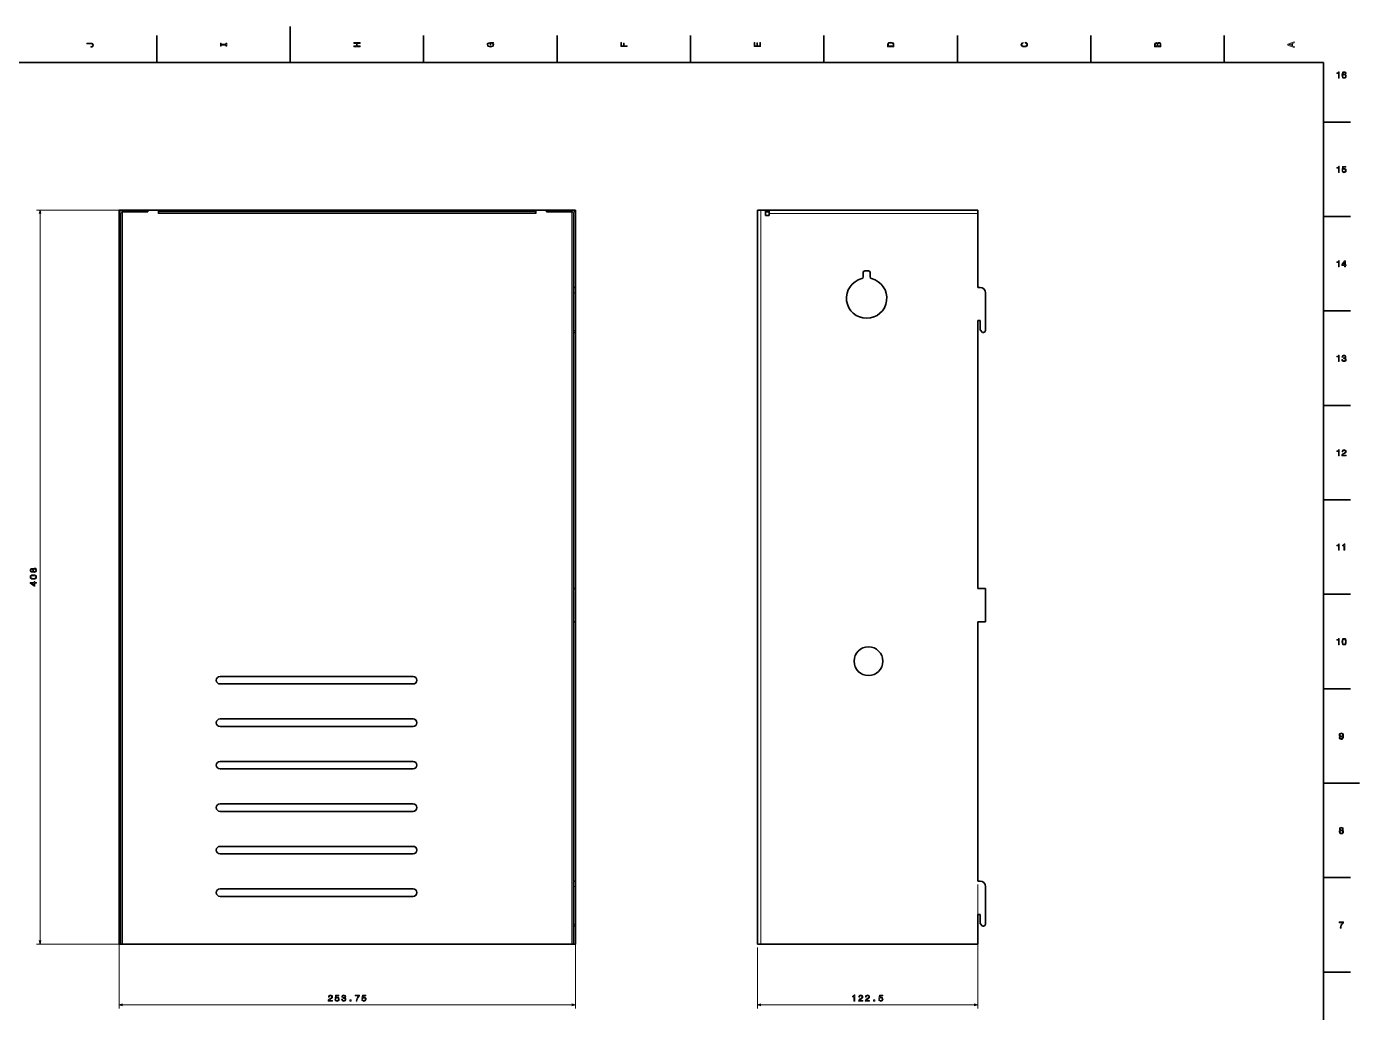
# Model space of a CAD drawing. Extents: x 0 to 1189, y 0 to 841.
# Drawn here: x 448 to 1189, y 293 to 841 of the extents above; entities that cross this region are included whole.
import ezdxf

# ---------------------------------------------------------------- set-up
doc = ezdxf.new("R2010")
doc.units = 0

msp = doc.modelspace()

# ---------------------------------------------------------------- linework, layer by layer
at = {"color": 7, "lineweight": 35}
for p, q in [((594.5, 821), (594.5, 841)), ((1169, 821), (20, 821)), ((1169, 20), (1169, 821)), ((499.365143, 737.074829), (499.365143, 696.074829)), ((500.365143, 696.074829), (500.365143, 737.074829)), ((726.115112, 739.074829), (526.365112, 739.074829)), ((526.365112, 738.074829), (726.115112, 738.074829)), ((752.115112, 696.074829), (752.115112, 737.074829)), ((753.115112, 737.074829), (753.115112, 696.074829)), ((854.299683, 739.074829), (854.299683, 331.074799)), ((976.799683, 739.074829), (860.799683, 739.074829)), ((976.799683, 737.074829), (976.799683, 696.074829)), ((499.365143, 693.074829), (499.365143, 672.074829)), ((500.365143, 693.074829), (500.365143, 672.074829)), ((752.115112, 672.074829), (752.115112, 693.074829)), ((753.115112, 672.074829), (753.115112, 693.074829)), ((981.09967, 693.074829), (981.09967, 672.074829)), ((976.799683, 677.574829), (976.799683, 586.074829)), ((499.365143, 671.074829), (499.365143, 586.074829)), ((500.365143, 671.074829), (500.365143, 586.074829)), ((752.115112, 586.074829), (752.115112, 671.074829)), ((753.115112, 586.074829), (753.115112, 671.074829)), ((499.365143, 567.574829), (499.365143, 528.687317)), ((500.365143, 567.574829), (500.365143, 528.687317)), ((752.115112, 528.687317), (752.115112, 567.574829)), ((753.115112, 528.687317), (753.115112, 567.574829)), ((976.799683, 567.574829), (976.799683, 528.687317)), ((499.365143, 510.187317), (499.365143, 483.495117)), ((500.365143, 510.187317), (500.365143, 483.495117)), ((752.115112, 476.074799), (752.115112, 510.187317)), ((753.115112, 476.074799), (753.115112, 510.187317)), ((976.799683, 510.187317), (976.799683, 483.495117)), ((555.519592, 479.802368), (662.920776, 479.802368)), ((662.920776, 475.617737), (555.519592, 475.617737)), ((555.519592, 456.192596), (662.920776, 456.192596)), ((752.115112, 366.074799), (752.115112, 457.574799)), ((753.115112, 366.074799), (753.115112, 457.574799)), ((662.920776, 452.007996), (555.519592, 452.007996)), ((499.365143, 442.836365), (499.365143, 366.074799)), ((500.365143, 442.836365), (500.365143, 366.074799)), ((976.799683, 442.836365), (976.799683, 366.074799)), ((555.519592, 432.582825), (662.920776, 432.582825)), ((662.920776, 428.398254), (555.519592, 428.398254)), ((1169, 420.5), (1189, 420.5)), ((555.519592, 408.973083), (662.920776, 408.973083)), ((662.920776, 404.788483), (555.519592, 404.788483)), ((555.519592, 385.363342), (662.920776, 385.363342)), ((662.920776, 381.178711), (555.519592, 381.178711)), ((499.365143, 363.074799), (499.365143, 342.074799)), ((500.365143, 363.074799), (500.365143, 342.074799)), ((555.519592, 361.753571), (662.920776, 361.753571)), ((662.920776, 357.56897), (555.519592, 357.56897)), ((752.115112, 342.074799), (752.115112, 363.074799)), ((753.115112, 342.074799), (753.115112, 363.074799)), ((981.09967, 363.074799), (981.09967, 342.074799)), ((751.115112, 331.074799), (501.365143, 331.074799)), ((976.799683, 331.074799), (856.299683, 331.074799))]:
    msp.add_line(p, q, dxfattribs=at)
at = {"color": 7, "lineweight": 35, "ltscale": 0.375}
for p, q in [((520.299988, 821), (520.299988, 836)), ((668.700012, 821), (668.700012, 836)), ((742.900024, 821), (742.900024, 836)), ((817.099976, 821), (817.099976, 836)), ((891.299988, 821), (891.299988, 836)), ((965.5, 821), (965.5, 836)), ((1039.699951, 821), (1039.699951, 836)), ((1113.900024, 821), (1113.900024, 836)), ((1169, 788), (1184, 788)), ((1169, 735.5), (1184, 735.5)), ((1169, 683), (1184, 683)), ((1169, 630.5), (1184, 630.5)), ((1169, 578), (1184, 578)), ((1169, 525.5), (1184, 525.5)), ((1169, 473), (1184, 473)), ((1169, 368), (1184, 368)), ((1169, 315.5), (1184, 315.5))]:
    msp.add_line(p, q, dxfattribs=at)
at = {"color": 7, "lineweight": 13}
for p, q in [((524.365112, 739.074829), (453.422699, 739.074829)), ((455.422699, 331.074799), (455.422699, 739.074829)), ((501.365143, 738.07489), (501.365143, 331.074799)), ((521.365112, 737.074829), (731.115112, 737.074829)), ((751.115112, 738.07489), (751.115112, 331.074799)), ((856.299683, 739.074829), (856.299683, 331.074799)), ((976.799683, 737.074829), (860.799683, 737.074829)), ((499.365143, 364.074799), (499.365143, 295.256683)), ((753.115112, 364.074799), (753.115112, 295.256683)), ((976.799683, 364.074799), (976.799683, 295.256683)), ((499.365143, 331.074799), (453.422699, 331.074799)), ((854.299683, 329.074799), (854.299683, 295.256683)), ((499.365143, 297.256683), (753.115112, 297.256683)), ((854.299683, 297.256683), (976.799683, 297.256683))]:
    msp.add_line(p, q, dxfattribs=at)
at = {"color": 7, "lineweight": 35, "ltscale": 0.049551}
msp.add_line((499.365143, 739.074829), (499.365143, 737.092773), dxfattribs=at)
at = {"color": 7, "lineweight": 35, "ltscale": 0.025}
for p, q in [((499.365143, 739.074829), (500.365143, 739.074829)), ((515.365112, 738.074829), (515.365112, 739.074829)), ((521.365112, 739.074829), (521.365112, 738.074829)), ((521.365112, 737.074829), (521.365112, 738.074829)), ((526.365112, 739.074829), (526.365112, 738.074829)), ((726.115112, 739.074829), (726.115112, 738.074829)), ((731.115112, 739.074829), (731.115112, 738.074829)), ((731.115112, 737.074829), (731.115112, 738.074829)), ((731.115112, 737.074829), (731.115112, 738.074829)), ((737.115112, 738.074829), (737.115112, 739.074829)), ((751.115112, 739.074829), (752.115112, 739.074829)), ((753.115112, 739.074829), (752.115112, 739.074829)), ((860.799683, 737.074829), (860.799683, 736.074829)), ((500.365143, 696.074829), (499.365143, 696.074829)), ((752.115112, 696.074829), (753.115112, 696.074829)), ((499.365143, 672.074829), (499.365143, 671.074829)), ((500.365143, 671.074829), (499.365143, 671.074829)), ((500.365143, 672.074829), (500.365143, 671.074829)), ((752.115112, 671.074829), (752.115112, 672.074829)), ((752.115112, 671.074829), (753.115112, 671.074829)), ((753.115112, 671.074829), (753.115112, 672.074829)), ((499.365143, 528.687317), (500.365143, 528.687317)), ((753.115112, 528.687317), (752.115112, 528.687317)), ((499.365143, 510.187317), (500.365143, 510.187317)), ((753.115112, 510.187317), (752.115112, 510.187317)), ((500.365143, 366.074799), (499.365143, 366.074799)), ((752.115112, 366.074799), (753.115112, 366.074799)), ((499.365143, 342.074799), (499.365143, 341.074799)), ((500.365143, 341.074799), (499.365143, 341.074799)), ((500.365143, 342.074799), (500.365143, 341.074799)), ((752.115112, 341.074799), (752.115112, 342.074799)), ((752.115112, 341.074799), (753.115112, 341.074799)), ((753.115112, 341.074799), (753.115112, 342.074799)), ((499.365143, 332.074799), (499.365143, 331.074799)), ((500.365143, 331.074799), (499.365143, 331.074799)), ((500.365143, 332.074799), (500.365143, 331.074799)), ((500.365143, 331.074799), (501.365143, 331.074799)), ((751.115112, 331.074799), (752.115112, 331.074799)), ((753.115112, 331.074799), (752.115112, 331.074799)), ((976.799683, 332.074799), (976.799683, 331.074799))]:
    msp.add_line(p, q, dxfattribs=at)
at = {"color": 7, "lineweight": 35, "ltscale": 0.006696}
msp.add_line((500.365143, 739.074829), (500.365143, 738.807007), dxfattribs=at)
at = {"color": 7, "lineweight": 35, "ltscale": 0.024523}
msp.add_line((500.365143, 739.074829), (501.346069, 739.074829), dxfattribs=at)
at = {"color": 7, "lineweight": 35, "ltscale": 0.000316}
msp.add_line((500.365143, 737.087524), (500.365143, 737.07489), dxfattribs=at)
at = {"color": 7, "lineweight": 35, "ltscale": 0.349999}
for p, q in [((501.365143, 739.074829), (515.365112, 739.074829)), ((501.365143, 738.074829), (515.365112, 738.074829))]:
    msp.add_line(p, q, dxfattribs=at)
at = {"color": 7, "lineweight": 35, "ltscale": 0.15}
msp.add_line((515.365112, 739.074829), (521.365112, 739.074829), dxfattribs=at)
at = {"color": 7, "lineweight": 35, "ltscale": 0.125}
for p, q in [((521.365112, 739.074829), (526.365112, 739.074829)), ((521.365112, 738.074829), (526.365112, 738.074829)), ((726.115112, 739.074829), (731.115112, 739.074829)), ((726.115112, 738.074829), (731.115112, 738.074829))]:
    msp.add_line(p, q, dxfattribs=at)
at = {"color": 7, "lineweight": 35, "ltscale": 0.149998}
msp.add_line((731.115112, 739.074829), (737.115051, 739.074829), dxfattribs=at)
at = {"color": 7, "lineweight": 35, "ltscale": 0.35}
for p, q in [((737.115112, 739.074829), (751.115112, 739.074829)), ((737.115112, 738.074829), (751.115112, 738.074829))]:
    msp.add_line(p, q, dxfattribs=at)
at = {"color": 7, "lineweight": 35, "ltscale": 0.006699}
msp.add_line((752.115112, 738.806885), (752.115112, 739.074829), dxfattribs=at)
at = {"color": 7, "lineweight": 35, "ltscale": 0.049998}
msp.add_line((753.115112, 737.07489), (753.115112, 739.074829), dxfattribs=at)
at = {"color": 7, "lineweight": 35, "ltscale": 0.05}
for p, q in [((854.299683, 739.074829), (856.299683, 739.074829)), ((860.799683, 739.074829), (858.799683, 739.074829)), ((858.799683, 738.074829), (860.799683, 738.074829)), ((860.799683, 736.074829), (858.799683, 736.074829)), ((860.799683, 739.074829), (860.799683, 737.074829)), ((976.799683, 739.074829), (976.799683, 737.074829)), ((916.049683, 705.27478), (914.049683, 705.27478)), ((979.513916, 671.074829), (978.09967, 672.489014)), ((854.299683, 331.074799), (856.299683, 331.074799))]:
    msp.add_line(p, q, dxfattribs=at)
at = {"color": 7, "lineweight": 35, "ltscale": 0.0625}
msp.add_line((856.299683, 739.074829), (858.799683, 739.074829), dxfattribs=at)
at = {"color": 7, "lineweight": 35, "ltscale": 0.075}
for p, q in [((858.799683, 739.074829), (858.799683, 736.074829)), ((499.365143, 696.074829), (499.365143, 693.074829)), ((500.365143, 696.074829), (500.365143, 693.074829)), ((752.115112, 693.074829), (752.115112, 696.074829)), ((753.115112, 693.074829), (753.115112, 696.074829)), ((499.365143, 366.074799), (499.365143, 363.074799)), ((500.365143, 366.074799), (500.365143, 363.074799)), ((752.115112, 363.074799), (752.115112, 366.074799)), ((753.115112, 363.074799), (753.115112, 366.074799))]:
    msp.add_line(p, q, dxfattribs=at)
at = {"color": 7, "lineweight": 35, "ltscale": 0.059364}
for p, q in [((913.049683, 704.27478), (913.049683, 701.900208)), ((917.049683, 701.900208), (917.049683, 704.27478))]:
    msp.add_line(p, q, dxfattribs=at)
at = {"color": 7, "lineweight": 13, "ltscale": 0.025}
for p, q in [((500.365143, 693.074829), (499.365143, 693.074829)), ((752.115112, 693.074829), (753.115112, 693.074829)), ((500.365143, 672.074829), (499.365143, 672.074829)), ((752.115112, 672.074829), (753.115112, 672.074829)), ((500.365143, 363.074799), (499.365143, 363.074799)), ((752.115112, 363.074799), (753.115112, 363.074799)), ((500.365143, 342.074799), (499.365143, 342.074799)), ((752.115112, 342.074799), (753.115112, 342.074799))]:
    msp.add_line(p, q, dxfattribs=at)
at = {"color": 7, "lineweight": 35, "ltscale": 0.0325}
for p, q in [((978.09967, 696.074829), (976.799683, 696.074829)), ((978.09967, 677.574829), (976.799683, 677.574829)), ((978.09967, 366.074799), (976.799683, 366.074799)), ((978.09967, 347.574799), (976.799683, 347.574799))]:
    msp.add_line(p, q, dxfattribs=at)
at = {"color": 7, "lineweight": 35, "ltscale": 0.127145}
for p, q in [((978.09967, 672.489014), (978.09967, 677.574829)), ((978.09967, 342.489014), (978.09967, 347.574799))]:
    msp.add_line(p, q, dxfattribs=at)
at = {"color": 7, "lineweight": 35, "ltscale": 0.014644}
for p, q in [((980.09967, 671.074829), (979.513916, 671.074829)), ((980.09967, 341.074799), (979.513916, 341.074799))]:
    msp.add_line(p, q, dxfattribs=at)
at = {"color": 7, "lineweight": 35, "ltscale": 0.4625}
for p, q in [((499.365143, 586.074829), (499.365143, 567.574829)), ((500.365143, 586.074829), (500.365143, 567.574829)), ((752.115112, 567.574829), (752.115112, 586.074829)), ((753.115112, 567.574829), (753.115112, 586.074829)), ((976.799683, 586.074829), (976.799683, 567.574829)), ((499.365143, 528.687317), (499.365143, 510.187317)), ((500.365143, 528.687317), (500.365143, 510.187317)), ((752.115112, 510.187317), (752.115112, 528.687317)), ((753.115112, 510.187317), (753.115112, 528.687317)), ((981.09967, 528.687317), (981.09967, 510.187317)), ((499.365143, 476.074799), (499.365143, 457.574799)), ((500.365143, 476.074799), (500.365143, 457.574799)), ((752.115112, 457.574799), (752.115112, 476.074799)), ((753.115112, 457.574799), (753.115112, 476.074799)), ((976.799683, 476.074799), (976.799683, 457.574799))]:
    msp.add_line(p, q, dxfattribs=at)
at = {"color": 7, "lineweight": 35, "ltscale": 0.1075}
for p, q in [((981.09967, 528.687317), (976.799683, 528.687317)), ((981.09967, 510.187317), (976.799683, 510.187317))]:
    msp.add_line(p, q, dxfattribs=at)
at = {"color": 7, "lineweight": 35, "ltscale": 0.185508}
for p, q in [((499.365143, 483.495117), (499.365143, 476.074799)), ((500.365143, 483.495117), (500.365143, 476.074799)), ((976.799683, 483.495117), (976.799683, 476.074799))]:
    msp.add_line(p, q, dxfattribs=at)
at = {"color": 7, "lineweight": 35, "ltscale": 0.368461}
for p, q in [((499.365143, 457.574799), (499.365143, 442.836365)), ((500.365143, 457.574799), (500.365143, 442.836365)), ((976.799683, 457.574799), (976.799683, 442.836365))]:
    msp.add_line(p, q, dxfattribs=at)
at = {"color": 7, "lineweight": 35, "ltscale": 0.225}
for p, q in [((499.365143, 341.074799), (499.365143, 332.074799)), ((500.365143, 341.074799), (500.365143, 332.074799))]:
    msp.add_line(p, q, dxfattribs=at)
at = {"color": 7, "lineweight": 35, "ltscale": 0.25}
for p, q in [((752.115112, 331.074799), (752.115112, 341.074799)), ((753.115112, 331.074799), (753.115112, 341.074799))]:
    msp.add_line(p, q, dxfattribs=at)
at = {"color": 7, "lineweight": 35, "ltscale": 0.3875}
msp.add_line((976.799683, 347.574799), (976.799683, 332.074799), dxfattribs=at)
at = {"color": 7, "lineweight": 35, "ltscale": 0.050001}
msp.add_line((979.513916, 341.074799), (978.09967, 342.489014), dxfattribs=at)
at = {"color": 7, "lineweight": 13}
for points in [[(483.873291, 831.403442), (484.24649, 831.368164), (484.503693, 831.262268), (484.660034, 831.04541), (484.705414, 830.712524), (484.660034, 830.384705), (484.513794, 830.167847), (484.256592, 830.041809), (483.883392, 830.00647), (483.631226, 830.016602), (483.631226, 829.562683), (483.888428, 829.552612), (484.448212, 829.613098), (484.836548, 829.819885), (485.053406, 830.177979), (485.129059, 830.70752), (485.053406, 831.231995), (484.836548, 831.590088), (484.453278, 831.796814), (483.893463, 831.862427), (481.533234, 831.862427), (481.533234, 831.403442)], [(558.80957, 830.768005), (558.80957, 830.122498), (559.233215, 830.122498), (559.233215, 831.877502), (558.80957, 831.877502), (558.80957, 831.231995), (556.15686, 831.231995), (556.15686, 831.877502), (555.733215, 831.877502), (555.733215, 830.122498), (556.15686, 830.122498), (556.15686, 830.768005)], [(633.433167, 829.829956), (633.433167, 830.299011), (631.789063, 830.299011), (631.789063, 831.700989), (633.433167, 831.700989), (633.433167, 832.164978), (629.933167, 832.164978), (629.933167, 831.700989), (631.360413, 831.700989), (631.360413, 830.299011), (629.933167, 830.299011), (629.933167, 829.829956)], [(707.164185, 831.922913), (707.633179, 832.008667), (707.633179, 832.260803), (705.741943, 832.260803), (705.741943, 830.984863), (706.170654, 830.984863), (706.170654, 831.771606), (706.200928, 831.771606), (706.664856, 831.711121), (707.007813, 831.549744), (707.22467, 831.302612), (707.295288, 830.994934), (707.204529, 830.652039), (706.93219, 830.384705), (706.483337, 830.213257), (705.868042, 830.152771), (705.257813, 830.208191), (704.80896, 830.3797), (704.536621, 830.652039), (704.440796, 831.020203), (704.491272, 831.272339), (704.632446, 831.479126), (704.869507, 831.630432), (705.187195, 831.716125), (705.187195, 832.215454), (704.703064, 832.08429), (704.339966, 831.837158), (704.118042, 831.489197), (704.037354, 831.050415), (704.163452, 830.475525), (704.531616, 830.041809), (705.111572, 829.764404), (705.883179, 829.668579), (706.659851, 829.764404), (707.239807, 830.041809), (707.607971, 830.450317), (707.729004, 830.964722), (707.68866, 831.252197), (707.587769, 831.509399), (707.411255, 831.731262)], [(781.833191, 829.966125), (781.833191, 830.435181), (780.224426, 830.435181), (780.224426, 831.907776), (779.805786, 831.907776), (779.805786, 830.435181), (778.756836, 830.435181), (778.756836, 832.245667), (778.333191, 832.245667), (778.333191, 829.966125)], [(856.033203, 829.940918), (856.033203, 832.159973), (855.609558, 832.159973), (855.609558, 830.404907), (854.424438, 830.404907), (854.424438, 831.968323), (854.005798, 831.968323), (854.005798, 830.404907), (852.956848, 830.404907), (852.956848, 832.119629), (852.533203, 832.119629), (852.533203, 829.940918)], [(926.733215, 830.994934), (926.733215, 829.829956), (930.233215, 829.829956), (930.233215, 830.994934), (930.122253, 831.544678), (929.784363, 831.953186), (929.23468, 832.205322), (928.483215, 832.296143), (927.716675, 832.215454), (927.414063, 832.114563), (927.171997, 831.973328), (926.844177, 831.564819), (926.763489, 831.297546)], [(927.151794, 830.959656), (927.227478, 831.342957), (927.459412, 831.605164), (927.872986, 831.761536), (928.483215, 831.811951), (929.073303, 831.75647), (929.486816, 831.600159), (929.733948, 831.332886), (929.814636, 830.959656), (929.814636, 830.299011), (927.151794, 830.299011)], [(1003.132019, 831.817017), (1003.555664, 831.716125), (1003.858215, 831.549744), (1004.044861, 831.317749), (1004.105347, 831.04541), (1004.014587, 830.71759), (1003.742249, 830.460388), (1003.298462, 830.28894), (1002.683167, 830.233459), (1002.072937, 830.28894), (1001.624084, 830.455322), (1001.351746, 830.712524), (1001.25592, 831.04541), (1001.306335, 831.287476), (1001.447571, 831.494263), (1001.6745, 831.65564), (1001.987183, 831.766602), (1001.987183, 832.245667), (1001.508118, 832.09436), (1001.144958, 831.832153), (1000.91803, 831.47406), (1000.837341, 831.04541), (1000.96344, 830.510803), (1001.316467, 830.102295), (1001.896423, 829.840088), (1002.683167, 829.749268), (1003.46991, 829.840088), (1004.049866, 830.102295), (1004.407959, 830.510803), (1004.528992, 831.04541), (1004.433167, 831.514404), (1004.165894, 831.892639), (1003.727112, 832.159973), (1003.132019, 832.301147)], [(1076.742065, 831.630432), (1076.449585, 831.983459), (1076.25293, 832.074219), (1076.010864, 832.104492), (1075.632568, 832.03894), (1075.360229, 831.842224), (1075.193848, 831.524475), (1075.133301, 831.080688), (1075.133301, 829.835022), (1078.633301, 829.835022), (1078.633301, 831.151306), (1078.562744, 831.6203), (1078.355957, 831.968323), (1078.028076, 832.185181), (1077.584351, 832.260803), (1077.286743, 832.215454), (1077.039673, 832.09436), (1076.858032, 831.897705)], [(1076.585693, 830.984863), (1076.585693, 830.299011), (1075.55188, 830.299011), (1075.55188, 831.025208), (1075.582153, 831.297546), (1075.672974, 831.489197), (1075.829224, 831.605164), (1076.061279, 831.645569), (1076.293213, 831.600159), (1076.45459, 831.479126), (1076.555542, 831.272339)], [(1078.214722, 831.095825), (1078.214722, 830.299011), (1077.009399, 830.299011), (1077.009399, 831.050415), (1077.044678, 831.368164), (1077.150635, 831.595093), (1077.332153, 831.731262), (1077.59436, 831.776672), (1077.871826, 831.731262), (1078.063477, 831.605164), (1078.179443, 831.393372)], [(1152.833252, 829.466858), (1152.833252, 829.930847), (1151.804443, 830.299011), (1151.804443, 831.695984), (1152.833252, 832.064148), (1152.833252, 832.538208), (1149.328247, 831.257202), (1149.328247, 830.742798)], [(1151.375732, 830.460388), (1149.83252, 831), (1151.375732, 831.539612)], [(1177.391235, 812.416809), (1177.850098, 812.416809), (1177.850098, 815.942017), (1177.507202, 815.942017), (1177.416382, 815.634399), (1177.234863, 815.427612), (1176.95752, 815.30658), (1176.574219, 815.266235), (1176.574219, 814.908142), (1177.391235, 814.908142)], [(1181.728394, 814.973755), (1181.632568, 815.382202), (1181.410645, 815.684814), (1181.067749, 815.876465), (1180.623901, 815.942017), (1180.326416, 815.906738), (1180.069214, 815.810913), (1179.842285, 815.654541), (1179.650635, 815.432678), (1179.499268, 815.155273), (1179.388306, 814.817383), (1179.317749, 814.418945), (1179.297607, 813.970093), (1179.378296, 813.253967), (1179.625366, 812.734558), (1180.023804, 812.421875), (1180.568481, 812.315918), (1181.057617, 812.406738), (1181.430908, 812.643738), (1181.672974, 813.016968), (1181.758667, 813.491028), (1181.672974, 813.970093), (1181.440918, 814.338257), (1181.082886, 814.570251), (1180.639038, 814.65094), (1180.159912, 814.55011), (1179.80188, 814.262634), (1179.877563, 814.817383), (1180.03894, 815.21582), (1180.286011, 815.45282), (1180.629028, 815.533508), (1180.881104, 815.493164), (1181.072754, 815.387268), (1181.198853, 815.210754), (1181.264404, 814.973755)], [(1181.269409, 813.485962), (1181.213989, 813.168274), (1181.072754, 812.926147), (1180.845825, 812.764771), (1180.563354, 812.714355), (1180.265869, 812.764771), (1180.03894, 812.921143), (1179.8927, 813.163208), (1179.84729, 813.480957), (1179.897705, 813.79364), (1180.03894, 814.03064), (1180.270874, 814.181946), (1180.583618, 814.237427), (1180.855957, 814.181946), (1181.072754, 814.035706), (1181.213989, 813.798645)], [(1177.391235, 759.916809), (1177.850098, 759.916809), (1177.850098, 763.442017), (1177.507202, 763.442017), (1177.416382, 763.134399), (1177.234863, 762.927612), (1176.95752, 762.80658), (1176.574219, 762.766235), (1176.574219, 762.408142), (1177.391235, 762.408142)], [(1179.267334, 760.829651), (1179.378296, 760.416077), (1179.625366, 760.093323), (1179.988525, 759.891602), (1180.452515, 759.815918), (1180.961792, 759.906738), (1181.360229, 760.15387), (1181.612427, 760.547241), (1181.708252, 761.051514), (1181.622437, 761.520569), (1181.380371, 761.888733), (1181.002197, 762.125732), (1180.512939, 762.211487), (1180.134766, 762.15094), (1179.842285, 761.984558), (1179.983398, 762.927612), (1181.516602, 762.927612), (1181.516602, 763.341187), (1179.645508, 763.341187), (1179.368164, 761.485229), (1179.771606, 761.485229), (1180.064087, 761.72229), (1180.437378, 761.808044), (1180.760132, 761.752563), (1181.007202, 761.591187), (1181.163574, 761.344055), (1181.218994, 761.026306), (1181.163574, 760.708618), (1181.002197, 760.461487), (1180.755005, 760.305115), (1180.437378, 760.249634), (1180.170044, 760.284973), (1179.963257, 760.40094), (1179.812012, 760.58252), (1179.736328, 760.829651)], [(1177.391235, 707.416809), (1177.850098, 707.416809), (1177.850098, 710.942017), (1177.507202, 710.942017), (1177.416382, 710.634399), (1177.234863, 710.427612), (1176.95752, 710.30658), (1176.574219, 710.266235), (1176.574219, 709.908142), (1177.391235, 709.908142)], [(1180.79541, 707.416809), (1181.249268, 707.416809), (1181.249268, 708.284241), (1181.748535, 708.284241), (1181.748535, 708.687683), (1181.249268, 708.687683), (1181.249268, 710.841187), (1180.790405, 710.841187), (1179.257202, 708.728027), (1179.257202, 708.284241), (1180.79541, 708.284241)], [(1179.680908, 708.687683), (1180.79541, 710.256165), (1180.79541, 708.687683)], [(1177.391235, 654.916809), (1177.850098, 654.916809), (1177.850098, 658.442017), (1177.507202, 658.442017), (1177.416382, 658.134399), (1177.234863, 657.927612), (1176.95752, 657.80658), (1176.574219, 657.766235), (1176.574219, 657.408142), (1177.391235, 657.408142)], [(1179.24707, 656.016235), (1179.24707, 655.980957), (1179.327881, 655.496765), (1179.564819, 655.133667), (1179.93811, 654.901672), (1180.432251, 654.815918), (1180.956787, 654.901672), (1181.350098, 655.123596), (1181.602295, 655.476624), (1181.693115, 655.930481), (1181.65271, 656.228027), (1181.541748, 656.470093), (1181.360229, 656.656738), (1181.118164, 656.792908), (1181.445923, 657.065247), (1181.562012, 657.498962), (1181.486328, 657.892334), (1181.269409, 658.18988), (1180.916382, 658.376465), (1180.432251, 658.442017), (1179.978394, 658.361328), (1179.630371, 658.139404), (1179.403442, 657.786377), (1179.327881, 657.317383), (1179.327881, 657.282104), (1179.776611, 657.282104), (1179.817017, 657.604858), (1179.94812, 657.836853), (1180.159912, 657.978027), (1180.45752, 658.028503), (1180.719727, 657.988159), (1180.911377, 657.882202), (1181.027344, 657.710754), (1181.072754, 657.47876), (1181.027344, 657.231628), (1180.906372, 657.065247), (1180.69458, 656.964355), (1180.407104, 656.934082), (1180.210327, 656.939148), (1180.210327, 656.54071), (1180.45752, 656.550842), (1180.775269, 656.505432), (1181.012207, 656.384399), (1181.153442, 656.187683), (1181.203857, 655.930481), (1181.148438, 655.638), (1181.002197, 655.421143), (1180.770142, 655.284973), (1180.462524, 655.239563), (1180.144775, 655.289978), (1179.912842, 655.441284), (1179.766602, 655.68335), (1179.71106, 656.016235)], [(1177.391235, 602.416809), (1177.850098, 602.416809), (1177.850098, 605.942017), (1177.507202, 605.942017), (1177.416382, 605.634399), (1177.234863, 605.427612), (1176.95752, 605.30658), (1176.574219, 605.266235), (1176.574219, 604.908142), (1177.391235, 604.908142)], [(1179.287476, 602.416809), (1181.693115, 602.416809), (1181.693115, 602.850525), (1179.791748, 602.850525), (1179.897705, 603.087585), (1180.079224, 603.284241), (1180.639038, 603.642334), (1180.936646, 603.79364), (1181.269409, 604.010498), (1181.50647, 604.262634), (1181.6427, 604.560181), (1181.693115, 604.898071), (1181.607422, 605.321716), (1181.370361, 605.654541), (1181.007202, 605.866394), (1180.538208, 605.942017), (1180.054077, 605.856262), (1179.685913, 605.619263), (1179.448853, 605.241028), (1179.368164, 604.74176), (1179.368164, 604.671143), (1179.827148, 604.671143), (1179.827148, 604.711487), (1179.872437, 605.054443), (1180.008667, 605.30658), (1180.225464, 605.467957), (1180.512939, 605.523438), (1180.805542, 605.473022), (1181.022339, 605.346924), (1181.163574, 605.150269), (1181.213989, 604.903137), (1181.178711, 604.671143), (1181.082886, 604.474426), (1180.921509, 604.302979), (1180.699585, 604.151672), (1180.401978, 603.990295), (1179.907837, 603.677612), (1179.559814, 603.344788), (1179.353027, 602.941284), (1179.287476, 602.431946)], [(1177.391235, 549.916809), (1177.850098, 549.916809), (1177.850098, 553.442017), (1177.507202, 553.442017), (1177.416382, 553.134399), (1177.234863, 552.927612), (1176.95752, 552.80658), (1176.574219, 552.766235), (1176.574219, 552.408142), (1177.391235, 552.408142)], [(1180.427246, 549.916809), (1180.88623, 549.916809), (1180.88623, 553.442017), (1180.543213, 553.442017), (1180.452515, 553.134399), (1180.270874, 552.927612), (1179.99353, 552.80658), (1179.610229, 552.766235), (1179.610229, 552.408142), (1180.427246, 552.408142)], [(451.53653, 538.185486), (451.677734, 537.928284), (451.87442, 537.75177), (452.121552, 537.640808), (452.419098, 537.605469), (452.86795, 537.686157), (453.215942, 537.918213), (453.437836, 538.296387), (453.52356, 538.810791), (453.437836, 539.32019), (453.215942, 539.698425), (452.86795, 539.93042), (452.419098, 540.016174), (452.121552, 539.97583), (451.87442, 539.869873), (451.677734, 539.688354), (451.53653, 539.436157), (451.415497, 539.637939), (451.249084, 539.779114), (451.047333, 539.864868), (450.800232, 539.895142), (450.442139, 539.814453), (450.154694, 539.6026), (449.968079, 539.259644), (449.897491, 538.810791), (449.968079, 538.356934), (450.154694, 538.013977), (450.442139, 537.797119), (450.800232, 537.721497), (451.047333, 537.746704), (451.249084, 537.832458)], [(451.713043, 533.859375), (452.504822, 533.935059), (453.069672, 534.172058), (453.412628, 534.550293), (453.52356, 535.074829), (453.412628, 535.594238), (453.069672, 535.972534), (452.504822, 536.204468), (451.713043, 536.285156), (450.9263, 536.204468), (450.613617, 536.108643), (450.356415, 535.972534), (450.013489, 535.594238), (449.897491, 535.074829), (450.013489, 534.550293), (450.36145, 534.172058), (450.9263, 533.935059)], [(450.840576, 538.200562), (450.618652, 538.240967), (450.447205, 538.362), (450.341278, 538.553589), (450.300934, 538.810791), (450.341278, 539.062988), (450.447205, 539.254639), (450.618652, 539.375671), (450.840576, 539.421021), (451.067505, 539.375671), (451.244019, 539.254639), (451.360016, 539.062988), (451.395325, 538.810791), (451.35498, 538.553589), (451.244019, 538.362), (451.067505, 538.240967)], [(451.713043, 534.343506), (451.102814, 534.383911), (450.664063, 534.509949), (450.40686, 534.736938), (450.316071, 535.074829), (450.40686, 535.407654), (450.664063, 535.634583), (451.102814, 535.760681), (451.713043, 535.801025), (452.328308, 535.760681), (452.76709, 535.634583), (453.024292, 535.407654), (453.110016, 535.074829), (453.024292, 534.736938), (452.76709, 534.509949), (452.328308, 534.383911)], [(452.408997, 538.089661), (452.141724, 538.13501), (451.940002, 538.281311), (451.808868, 538.50824), (451.763489, 538.810791), (451.808868, 539.108398), (451.940002, 539.335327), (452.141724, 539.481567), (452.408997, 539.531982), (452.696472, 539.481567), (452.91333, 539.335327), (453.054535, 539.108398), (453.099945, 538.810791), (453.054535, 538.50824), (452.91333, 538.281311), (452.696472, 538.13501)], [(453.422699, 531.61615), (453.422699, 532.070068), (452.555267, 532.070068), (452.555267, 532.569336), (452.151794, 532.569336), (452.151794, 532.070068), (449.998352, 532.070068), (449.998352, 531.611084), (452.11145, 530.078003), (452.555267, 530.078003), (452.555267, 531.61615)], [(452.151794, 530.501587), (450.583374, 531.61615), (452.151794, 531.61615)], [(1177.391235, 497.416779), (1177.850098, 497.416779), (1177.850098, 500.941986), (1177.507202, 500.941986), (1177.416382, 500.634369), (1177.234863, 500.427582), (1176.95752, 500.306549), (1176.574219, 500.266205), (1176.574219, 499.908142), (1177.391235, 499.908142)], [(1179.302612, 499.126434), (1179.378296, 498.334656), (1179.615234, 497.769806), (1179.99353, 497.42688), (1180.518066, 497.315918), (1181.037476, 497.42688), (1181.415771, 497.769806), (1181.647705, 498.334656), (1181.728394, 499.126434), (1181.647705, 499.913177), (1181.55188, 500.225861), (1181.415771, 500.483063), (1181.037476, 500.825989), (1180.518066, 500.941986), (1179.99353, 500.825989), (1179.615234, 500.478027), (1179.378296, 499.913177)], [(1179.786743, 499.126434), (1179.827148, 499.736664), (1179.953125, 500.175415), (1180.180176, 500.432617), (1180.518066, 500.523407), (1180.85083, 500.432617), (1181.077881, 500.175415), (1181.203857, 499.736664), (1181.244263, 499.126434), (1181.203857, 498.511169), (1181.077881, 498.072388), (1180.85083, 497.815186), (1180.518066, 497.729462), (1180.180176, 497.815186), (1179.953125, 498.072388), (1179.827148, 498.511169)], [(1177.789551, 445.78421), (1177.865234, 445.385803), (1178.082031, 445.078156), (1178.425049, 444.886505), (1178.878906, 444.815918), (1179.176514, 444.851227), (1179.443726, 444.941986), (1179.670654, 445.098328), (1179.862305, 445.320251), (1180.013672, 445.597626), (1180.124634, 445.940552), (1180.190186, 446.333923), (1180.215332, 446.787811), (1180.129639, 447.498901), (1179.882568, 448.018372), (1179.489136, 448.331055), (1178.949463, 448.441986), (1178.455322, 448.351227), (1178.082031, 448.109131), (1177.839966, 447.735931), (1177.759277, 447.266937), (1177.839966, 446.782776), (1178.077026, 446.414612), (1178.430054, 446.182617), (1178.878906, 446.106995), (1179.353027, 446.202789), (1179.71106, 446.4953), (1179.630371, 445.935516), (1179.468994, 445.537109), (1179.221802, 445.300049), (1178.883911, 445.224426), (1178.621704, 445.259705), (1178.430054, 445.370667), (1178.303955, 445.54718), (1178.25354, 445.78421)], [(1178.248535, 447.271973), (1178.29895, 447.584656), (1178.440186, 447.831757), (1178.662109, 447.988098), (1178.949463, 448.043579), (1179.24707, 447.988098), (1179.473999, 447.831757), (1179.615234, 447.589691), (1179.670654, 447.277008), (1179.615234, 446.95929), (1179.473999, 446.72226), (1179.242065, 446.575989), (1178.934326, 446.525574), (1178.656982, 446.575989), (1178.440186, 446.72226), (1178.29895, 446.954254)], [(1178.374634, 394.302948), (1178.117432, 394.161743), (1177.940918, 393.965057), (1177.829956, 393.717926), (1177.794556, 393.42038), (1177.875366, 392.971527), (1178.1073, 392.623566), (1178.485596, 392.401642), (1179, 392.315918), (1179.509277, 392.401642), (1179.887573, 392.623566), (1180.119507, 392.971527), (1180.205322, 393.42038), (1180.164917, 393.717926), (1180.059082, 393.965057), (1179.877441, 394.161743), (1179.625366, 394.302948), (1179.827026, 394.423981), (1179.968262, 394.590424), (1180.053955, 394.792145), (1180.084229, 395.039246), (1180.00354, 395.397339), (1179.791748, 395.684784), (1179.448853, 395.871399), (1179, 395.941986), (1178.546021, 395.871399), (1178.203125, 395.684784), (1177.986206, 395.397339), (1177.910645, 395.039246), (1177.935791, 394.792145), (1178.021606, 394.590424)], [(1178.278809, 393.430481), (1178.324097, 393.697754), (1178.470459, 393.899475), (1178.697388, 394.030609), (1179, 394.075989), (1179.297485, 394.030609), (1179.524414, 393.899475), (1179.670654, 393.697754), (1179.721069, 393.430481), (1179.670654, 393.143005), (1179.524414, 392.926147), (1179.297485, 392.784943), (1179, 392.739532), (1178.697388, 392.784943), (1178.470459, 392.926147), (1178.324097, 393.143005)], [(1178.389771, 394.998901), (1178.430054, 395.220825), (1178.551147, 395.392273), (1178.742798, 395.498199), (1179, 395.538544), (1179.252075, 395.498199), (1179.443726, 395.392273), (1179.564819, 395.220825), (1179.610229, 394.998901), (1179.564819, 394.771973), (1179.443726, 394.595459), (1179.252075, 394.479462), (1179, 394.444153), (1178.742798, 394.484497), (1178.551147, 394.595459), (1178.430054, 394.771973)], [(1178.29895, 339.916779), (1178.80835, 339.916779), (1178.974731, 340.748901), (1179.267212, 341.525574), (1179.680786, 342.246735), (1180.220459, 342.922546), (1180.220459, 343.341125), (1177.819824, 343.341125), (1177.819824, 342.882202), (1179.736206, 342.882202), (1179.181519, 342.201355), (1178.762939, 341.490265), (1178.470459, 340.733795)], [(615.669556, 299.256683), (618.075195, 299.256683), (618.075195, 299.690399), (616.173889, 299.690399), (616.279785, 299.927429), (616.461304, 300.124115), (617.021118, 300.482178), (617.318665, 300.633484), (617.65155, 300.850342), (617.88855, 301.102509), (618.024719, 301.400055), (618.075195, 301.737946), (617.989441, 302.161591), (617.75238, 302.494446), (617.389282, 302.706268), (616.920288, 302.781891), (616.436096, 302.696167), (616.067993, 302.459137), (615.830933, 302.080902), (615.750244, 301.581604), (615.750244, 301.511017), (616.209167, 301.511017), (616.209167, 301.551361), (616.254578, 301.894287), (616.390747, 302.146454), (616.607605, 302.307831), (616.89502, 302.363312), (617.187561, 302.312897), (617.404419, 302.186798), (617.545654, 301.990112), (617.596069, 301.743011), (617.560791, 301.511017), (617.464966, 301.314331), (617.303528, 301.142853), (617.081665, 300.991547), (616.784119, 300.83017), (616.289856, 300.517487), (615.941895, 300.184631), (615.735107, 299.781189), (615.669556, 299.27182)], [(619.385376, 300.169525), (619.496338, 299.755981), (619.743469, 299.433197), (620.106567, 299.231476), (620.570557, 299.155823), (621.079956, 299.246613), (621.478333, 299.493713), (621.730469, 299.887085), (621.826294, 300.391418), (621.740601, 300.860443), (621.498535, 301.228577), (621.120239, 301.465607), (620.631104, 301.551361), (620.252808, 301.490845), (619.960327, 301.324402), (620.101563, 302.267487), (621.634644, 302.267487), (621.634644, 302.68103), (619.763672, 302.68103), (619.486267, 300.825134), (619.889709, 300.825134), (620.182251, 301.062164), (620.55542, 301.147888), (620.878174, 301.092407), (621.125305, 300.93103), (621.281616, 300.683929), (621.337158, 300.366211), (621.281616, 300.048462), (621.120239, 299.801361), (620.873169, 299.64502), (620.55542, 299.589539), (620.288147, 299.624847), (620.08136, 299.740845), (619.930054, 299.922394), (619.854431, 300.169525)], [(623.101257, 300.35611), (623.101257, 300.320801), (623.181946, 299.83667), (623.418945, 299.473541), (623.792175, 299.241547), (624.286377, 299.155823), (624.810913, 299.241547), (625.204285, 299.46347), (625.456421, 299.816498), (625.547241, 300.270386), (625.506836, 300.567932), (625.395935, 300.809998), (625.214355, 300.996613), (624.97229, 301.132782), (625.30011, 301.40509), (625.416077, 301.838806), (625.340454, 302.232178), (625.123596, 302.529755), (624.770569, 302.716339), (624.286377, 302.781891), (623.83252, 302.701202), (623.484497, 302.479309), (623.257568, 302.126282), (623.181946, 301.657257), (623.181946, 301.621948), (623.630798, 301.621948), (623.671143, 301.944733), (623.802246, 302.176727), (624.014038, 302.317932), (624.311646, 302.368347), (624.573853, 302.328003), (624.765503, 302.222107), (624.88147, 302.050629), (624.92688, 301.818634), (624.88147, 301.571533), (624.760498, 301.40509), (624.548645, 301.30423), (624.261169, 301.273987), (624.064514, 301.279022), (624.064514, 300.880615), (624.311646, 300.890686), (624.629333, 300.845306), (624.866394, 300.724274), (625.007568, 300.527588), (625.057983, 300.270386), (625.002563, 299.977875), (624.856323, 299.761017), (624.624268, 299.624847), (624.31665, 299.579468), (623.998901, 299.629883), (623.766968, 299.781189), (623.620728, 300.023254), (623.565186, 300.35611)], [(627.760193, 299.256683), (628.456177, 299.256683), (628.456177, 300.008118), (627.760193, 300.008118)], [(631.143188, 299.256683), (631.652527, 299.256683), (631.81897, 300.088806), (632.11145, 300.865479), (632.525024, 301.58667), (633.064636, 302.262451), (633.064636, 302.68103), (630.664063, 302.68103), (630.664063, 302.222107), (632.580505, 302.222107), (632.025757, 301.54126), (631.607178, 300.83017), (631.314636, 300.0737)], [(634.329468, 300.169525), (634.44043, 299.755981), (634.687561, 299.433197), (635.050659, 299.231476), (635.514648, 299.155823), (636.024048, 299.246613), (636.422424, 299.493713), (636.674561, 299.887085), (636.770386, 300.391418), (636.684692, 300.860443), (636.442627, 301.228577), (636.064331, 301.465607), (635.575195, 301.551361), (635.196899, 301.490845), (634.904419, 301.324402), (635.045654, 302.267487), (636.578735, 302.267487), (636.578735, 302.68103), (634.707764, 302.68103), (634.430359, 300.825134), (634.833801, 300.825134), (635.126343, 301.062164), (635.499512, 301.147888), (635.822266, 301.092407), (636.069397, 300.93103), (636.225708, 300.683929), (636.28125, 300.366211), (636.225708, 300.048462), (636.064331, 299.801361), (635.817261, 299.64502), (635.499512, 299.589539), (635.232239, 299.624847), (635.025452, 299.740845), (634.874146, 299.922394), (634.798523, 300.169525)], [(907.986877, 299.256683), (908.445801, 299.256683), (908.445801, 302.781891), (908.102844, 302.781891), (908.012085, 302.474274), (907.830505, 302.267487), (907.553162, 302.146454), (907.169861, 302.10611), (907.169861, 301.748047), (907.986877, 301.748047)], [(910.58313, 299.256683), (912.98877, 299.256683), (912.98877, 299.690399), (911.087463, 299.690399), (911.193359, 299.927429), (911.374878, 300.124115), (911.934692, 300.482178), (912.232239, 300.633484), (912.565125, 300.850342), (912.802124, 301.102509), (912.938293, 301.400055), (912.98877, 301.737946), (912.903015, 302.161591), (912.665955, 302.494446), (912.302856, 302.706268), (911.833862, 302.781891), (911.34967, 302.696167), (910.981567, 302.459137), (910.744507, 302.080902), (910.663818, 301.581604), (910.663818, 301.511017), (911.122742, 301.511017), (911.122742, 301.551361), (911.168152, 301.894287), (911.304321, 302.146454), (911.521179, 302.307831), (911.808594, 302.363312), (912.101135, 302.312897), (912.317993, 302.186798), (912.459229, 301.990112), (912.509644, 301.743011), (912.474365, 301.511017), (912.37854, 301.314331), (912.217102, 301.142853), (911.995239, 300.991547), (911.697693, 300.83017), (911.20343, 300.517487), (910.855469, 300.184631), (910.648682, 299.781189), (910.58313, 299.27182)], [(914.319153, 299.256683), (916.724731, 299.256683), (916.724731, 299.690399), (914.823486, 299.690399), (914.929382, 299.927429), (915.110962, 300.124115), (915.670715, 300.482178), (915.968262, 300.633484), (916.301147, 300.850342), (916.538147, 301.102509), (916.674316, 301.400055), (916.724731, 301.737946), (916.639038, 302.161591), (916.401978, 302.494446), (916.038879, 302.706268), (915.569824, 302.781891), (915.085693, 302.696167), (914.717529, 302.459137), (914.48053, 302.080902), (914.399841, 301.581604), (914.399841, 301.511017), (914.858765, 301.511017), (914.858765, 301.551361), (914.904175, 301.894287), (915.040344, 302.146454), (915.257202, 302.307831), (915.544678, 302.363312), (915.837158, 302.312897), (916.054016, 302.186798), (916.19519, 301.990112), (916.245667, 301.743011), (916.210327, 301.511017), (916.114502, 301.314331), (915.953125, 301.142853), (915.731262, 300.991547), (915.433716, 300.83017), (914.939453, 300.517487), (914.591492, 300.184631), (914.384705, 299.781189), (914.319153, 299.27182)], [(918.937744, 299.256683), (919.633667, 299.256683), (919.633667, 300.008118), (918.937744, 300.008118)], [(921.770996, 300.169525), (921.881958, 299.755981), (922.129089, 299.433197), (922.492188, 299.231476), (922.956177, 299.155823), (923.465576, 299.246613), (923.863953, 299.493713), (924.116089, 299.887085), (924.211914, 300.391418), (924.126221, 300.860443), (923.884155, 301.228577), (923.505859, 301.465607), (923.016724, 301.551361), (922.638428, 301.490845), (922.345947, 301.324402), (922.487183, 302.267487), (924.020264, 302.267487), (924.020264, 302.68103), (922.149292, 302.68103), (921.871887, 300.825134), (922.27533, 300.825134), (922.567871, 301.062164), (922.94104, 301.147888), (923.263794, 301.092407), (923.510925, 300.93103), (923.667236, 300.683929), (923.722778, 300.366211), (923.667236, 300.048462), (923.505859, 299.801361), (923.258789, 299.64502), (922.94104, 299.589539), (922.673767, 299.624847), (922.46698, 299.740845), (922.315674, 299.922394), (922.240051, 300.169525)]]:
    msp.add_lwpolyline(points, close=True, dxfattribs=at)
for points in [[(455.940338, 737.142944), (455.422699, 739.074829), (454.90506, 737.142944)], [(454.90506, 333.006653), (455.422699, 331.074799), (455.940338, 333.006653)], [(501.296997, 297.774323), (499.365143, 297.256683), (501.296997, 296.739044)], [(751.183289, 296.739044), (753.115112, 297.256683), (751.183289, 297.774323)], [(856.231567, 297.774323), (854.299683, 297.256683), (856.231567, 296.739044)], [(974.867798, 296.739044), (976.799683, 297.256683), (974.867798, 297.774323)]]:
    msp.add_lwpolyline(points, dxfattribs=at)
at = {"color": 7, "lineweight": 35}
msp.add_circle((916.049683, 488.27478), 8, dxfattribs=at)
for centre, radius, start, end in [((501.365143, 737.074829), 2, 90.000003, 180.000005), ((501.365143, 737.074829), 1, 90.000003, 180.000005), ((751.115112, 737.074829), 2, 0, 90.000003), ((751.115112, 737.074829), 1, 0, 90.000003), ((914.049805, 704.274658), 1.000026, 90.007195, 179.993052), ((916.049561, 704.274658), 1.000026, 0.007197, 89.993043), ((915.049255, 690.074463), 11.200525, 104.236828, 75.75968), ((912.049622, 701.900269), 1.000036, 284.237848, 359.996178), ((918.049744, 701.900269), 1.000036, 180.002727, 255.761054), ((978.099487, 693.074646), 3.000233, 0.003179, 89.996608), ((978.099548, 693.074585), 3.000221, 0.00329, 89.99699), ((980.099548, 672.074951), 1.000026, 270.006957, 359.992803), ((555.519775, 477.710052), 2.092113, 90.004729, 269.995271), ((662.920593, 477.710052), 2.092111, 270.004642, 89.995358), ((555.519775, 454.100281), 2.092111, 90.00464, 269.99536), ((662.920593, 454.100281), 2.092111, 270.004642, 89.995358), ((555.519775, 430.49054), 2.092111, 90.00464, 269.99536), ((662.920593, 430.49054), 2.092111, 270.004642, 89.995358), ((555.519775, 406.880798), 2.092111, 90.00464, 269.99536), ((662.920593, 406.880798), 2.092111, 270.004642, 89.995358), ((555.519775, 383.271027), 2.092111, 90.00464, 269.99536), ((662.920593, 383.271027), 2.092111, 270.004642, 89.995358), ((978.099487, 363.074646), 3.000233, 0.003179, 89.996608), ((978.099548, 363.074615), 3.000221, 0.00329, 89.99699), ((555.519775, 359.661285), 2.092111, 90.00464, 269.99536), ((662.920593, 359.661255), 2.092111, 270.004642, 89.995358), ((980.099548, 342.074921), 1.000026, 270.006957, 359.992803)]:
    msp.add_arc(centre, radius, start, end, dxfattribs=at)

doc.saveas('drawing.dxf')
